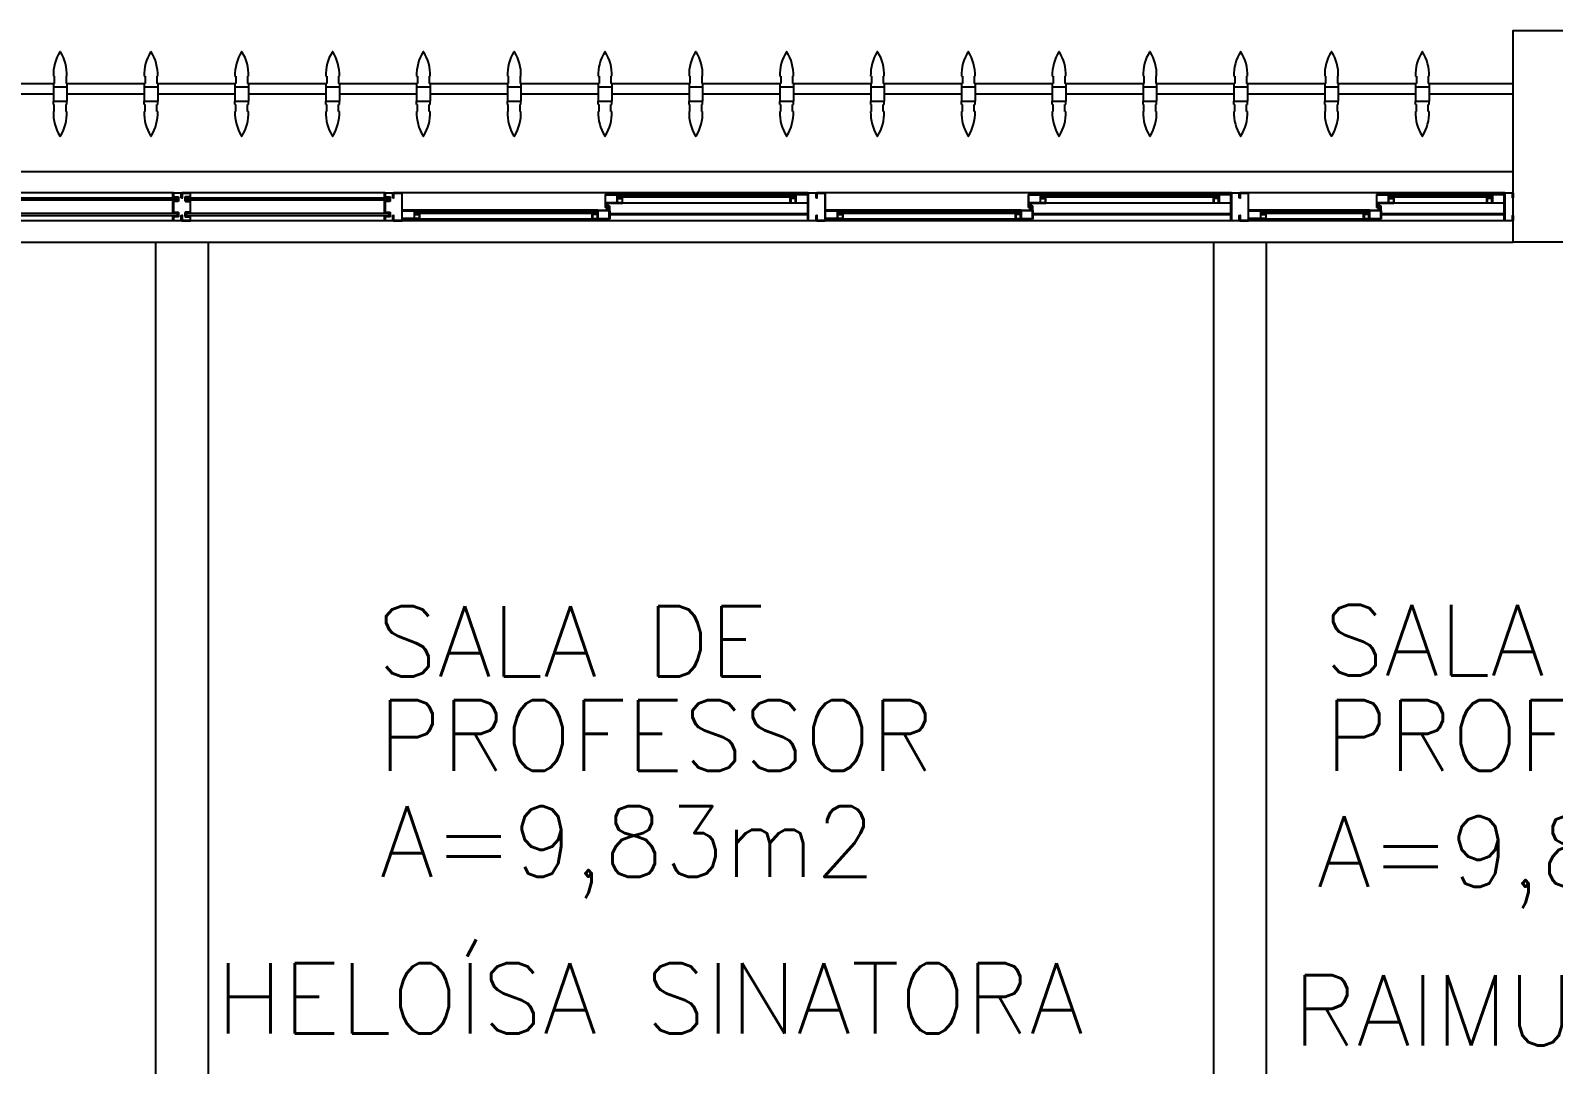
# Model space of a CAD drawing. Header units: millimetres. Extents: x 2128 to 2646, y 1972 to 2207.
# Drawn here: x 2397.607 to 2401.926, y 2023.033 to 2025.965 of the extents above; entities that cross this region are included whole.
import ezdxf

# ---------------------------------------------------------------- set-up
doc = ezdxf.new("R2010")
doc.units = ezdxf.units.MM
for name, color, linetype in [('AR-ALV', 2, 'Continuous'), ('AR-ESQ', 1, 'Continuous'), ('AR-ESTC', 3, 'Continuous'), ('AR-PEITORIL', 1, 'Continuous'), ('BR-PAINEL', 1, 'Continuous'), ('BR-SUPORTE', 1, 'Continuous'), ('DT-ESQ-BAGUETE-C', 1, 'Continuous'), ('DT-ESQ-BAGUETE-V', 1, 'Continuous'), ('DT-ESQ-CHAPA DOBRADA-V', 1, 'Continuous'), ('DT-ESQ-MARCO-V', 1, 'Continuous'), ('DT-ESQ-PERFIL CADEIRA-C', 2, 'Continuous'), ('DT-ESQ-PERFIL CADEIRA-V', 2, 'Continuous'), ('DT-ESQ-PERFIL U SIMPLES-C', 2, 'Continuous'), ('DT-ESQ-PERFIL U-C', 2, 'Continuous'), ('DT-ESQ-PERFIL U-V', 1, 'Continuous'), ('DT-ESQ-VIDRO-C', 2, 'Continuous'), ('DT-ESQ-VIDRO-V', 71, 'Continuous'), ('DT-TXTMOD', 1, 'Continuous'), ('TEXTO', 2, 'Continuous'), ('Área', 2, 'Continuous')]:
    doc.layers.add(name, color=color, linetype=linetype)
doc.styles.add('S10', font='simplex.shx', dxfattribs={"height": 0.1})
doc.styles.add('UNB-100', font='simplex.shx', dxfattribs={"height": 0.2})

# ---------------------------------------------------------------- blocks, each defined once
blk = doc.blocks.new('EF35-P')
at = {"layer": 'DT-ESQ-BAGUETE-C', "ltscale": 0.1}
for points in [[(0.4225, -0.08), (0.409, -0.08), (0.409, -0.0785), (0.422, -0.0785, 0.414214), (0.4225, -0.078), (0.4225, -0.067, 0.414214), (0.422, -0.0665), (0.409, -0.0665), (0.409, -0.065), (0.4225, -0.065, -0.414214), (0.424, -0.0665), (0.424, -0.0785, -0.414214)], [(0.7015, -0.08), (0.715, -0.08), (0.715, -0.0785), (0.702, -0.0785, -0.414214), (0.7015, -0.078), (0.7015, -0.067, -0.414214), (0.702, -0.0665), (0.715, -0.0665), (0.715, -0.065), (0.7015, -0.065, 0.414214), (0.7, -0.0665), (0.7, -0.0785, 0.414214)], [(1.41, -0.08), (1.3965, -0.08), (1.3965, -0.0785), (1.4095, -0.0785, 0.414214), (1.41, -0.078), (1.41, -0.067, 0.414214), (1.4095, -0.0665), (1.3965, -0.0665), (1.3965, -0.065), (1.41, -0.065, -0.414214), (1.4115, -0.0665), (1.4115, -0.0785, -0.414214)], [(1.9015, -0.08), (1.915, -0.08), (1.915, -0.0785), (1.902, -0.0785, -0.414214), (1.9015, -0.078), (1.9015, -0.067, -0.414214), (1.902, -0.0665), (1.915, -0.0665), (1.915, -0.065), (1.9015, -0.065, 0.414214), (1.9, -0.0665), (1.9, -0.0785, 0.414214)], [(2.61, -0.08), (2.5965, -0.08), (2.5965, -0.0785), (2.6095, -0.0785, 0.414214), (2.61, -0.078), (2.61, -0.067, 0.414214), (2.6095, -0.0665), (2.5965, -0.0665), (2.5965, -0.065), (2.61, -0.065, -0.414214), (2.6115, -0.0665), (2.6115, -0.0785, -0.414214)], [(3.1015, -0.08), (3.115, -0.08), (3.115, -0.0785), (3.102, -0.0785, -0.414214), (3.1015, -0.078), (3.1015, -0.067, -0.414214), (3.102, -0.0665), (3.115, -0.0665), (3.115, -0.065), (3.1015, -0.065, 0.414214), (3.1, -0.0665), (3.1, -0.0785, 0.414214)], [(0.0735, -0.125), (0.06, -0.125), (0.06, -0.1235), (0.073, -0.1235, 0.414214), (0.0735, -0.123), (0.0735, -0.112, 0.414214), (0.073, -0.1115), (0.06, -0.1115), (0.06, -0.11), (0.0735, -0.11, -0.414214), (0.075, -0.1115), (0.075, -0.1235, -0.414214)], [(0.339, -0.125), (0.3525, -0.125), (0.3525, -0.1235), (0.3395, -0.1235, -0.414214), (0.339, -0.123), (0.339, -0.112, -0.414214), (0.3395, -0.1115), (0.3525, -0.1115), (0.3525, -0.11), (0.339, -0.11, 0.414214), (0.3375, -0.1115), (0.3375, -0.1235, 0.414214)], [(0.8485, -0.125), (0.835, -0.125), (0.835, -0.1235), (0.848, -0.1235, 0.414214), (0.8485, -0.123), (0.8485, -0.112, 0.414214), (0.848, -0.1115), (0.835, -0.1115), (0.835, -0.11), (0.8485, -0.11, -0.414214), (0.85, -0.1115), (0.85, -0.1235, -0.414214)], [(1.3265, -0.125), (1.34, -0.125), (1.34, -0.1235), (1.327, -0.1235, -0.414214), (1.3265, -0.123), (1.3265, -0.112, -0.414214), (1.327, -0.1115), (1.34, -0.1115), (1.34, -0.11), (1.3265, -0.11, 0.414214), (1.325, -0.1115), (1.325, -0.1235, 0.414214)], [(2.0485, -0.125), (2.035, -0.125), (2.035, -0.1235), (2.048, -0.1235, 0.414214), (2.0485, -0.123), (2.0485, -0.112, 0.414214), (2.048, -0.1115), (2.035, -0.1115), (2.035, -0.11), (2.0485, -0.11, -0.414214), (2.05, -0.1115), (2.05, -0.1235, -0.414214)], [(2.5265, -0.125), (2.54, -0.125), (2.54, -0.1235), (2.527, -0.1235, -0.414214), (2.5265, -0.123), (2.5265, -0.112, -0.414214), (2.527, -0.1115), (2.54, -0.1115), (2.54, -0.11), (2.5265, -0.11, 0.414214), (2.525, -0.1115), (2.525, -0.1235, 0.414214)]]:
    blk.add_lwpolyline(points, format="xyb", close=True, dxfattribs=at)
at = {"layer": 'DT-ESQ-BAGUETE-V', "ltscale": 0.1}
for p, q in [((0.4225, -0.065), (0.7015, -0.065)), ((1.41, -0.065), (1.9015, -0.065)), ((2.61, -0.065), (3.1015, -0.065)), ((0.0735, -0.11), (0.339, -0.11)), ((0.8485, -0.11), (1.3265, -0.11)), ((2.0485, -0.11), (2.5265, -0.11))]:
    blk.add_line(p, q, dxfattribs=at)
at = {"layer": 'DT-ESQ-CHAPA DOBRADA-V', "ltscale": 0.1}
for p, q in [((0.025, -0.077), (0.374, -0.077)), ((0.025, -0.08), (0.374, -0.08)), ((0.8, -0.077), (1.3615, -0.077)), ((0.8, -0.08), (1.3615, -0.08)), ((2, -0.077), (2.5615, -0.077)), ((2, -0.08), (2.5615, -0.08))]:
    blk.add_line(p, q, dxfattribs=at)
at = {"layer": 'DT-ESQ-MARCO-V', "ltscale": 0.1}
for p, q in [((3.1985, -0.06), (3.7515, -0.06)), ((3.7985, -0.06), (4.3515, -0.06)), ((3.1985, -0.14), (3.7515, -0.14)), ((3.7985, -0.14), (4.3515, -0.14))]:
    blk.add_line(p, q, dxfattribs=at)
at = {"layer": 'DT-ESQ-PERFIL CADEIRA-C', "ltscale": 0.1}
for p, q in [((0.376, -0.0885), (0.4225, -0.0885)), ((0.75, -0.0885), (0.7015, -0.0885)), ((1.3635, -0.0885), (1.41, -0.0885)), ((1.95, -0.0885), (1.9015, -0.0885)), ((2.5635, -0.0885), (2.61, -0.0885)), ((3.15, -0.0885), (3.1015, -0.0885)), ((0.025, -0.1335), (0.0735, -0.1335)), ((0.3855, -0.1335), (0.339, -0.1335)), ((0.8, -0.1335), (0.8485, -0.1335)), ((1.373, -0.1335), (1.3265, -0.1335)), ((2, -0.1335), (2.0485, -0.1335)), ((2.573, -0.1335), (2.5265, -0.1335))]:
    blk.add_line(p, q, dxfattribs=at)
for points in [[(0.4225, -0.087, -1), (0.4225, -0.09), (0.376, -0.09, -0.414214), (0.374, -0.088), (0.374, -0.067, -0.414214), (0.376, -0.065), (0.4075, -0.065, -0.414214), (0.409, -0.0665), (0.409, -0.087)], [(0.409, -0.0885, -0.198913), (0.4079, -0.0881, -0.198913), (0.4075, -0.087), (0.4075, -0.067, 0.414214), (0.407, -0.0665), (0.376, -0.0665, 0.414214), (0.3755, -0.067), (0.3755, -0.088, 0.414214), (0.376, -0.0885)], [(0.7015, -0.09), (0.75, -0.09), (0.75, -0.0885), (0.715, -0.0885, 0.198912), (0.7161, -0.0881, 0.198913), (0.7165, -0.087), (0.7165, -0.067, -0.414214), (0.717, -0.0665), (0.75, -0.0665), (0.75, -0.065), (0.7165, -0.065, 0.414214), (0.715, -0.0665), (0.715, -0.0785), (0.715, -0.08), (0.715, -0.087), (0.7015, -0.087, 1)], [(1.41, -0.087, -1), (1.41, -0.09), (1.3635, -0.09, -0.414214), (1.3615, -0.088), (1.3615, -0.067, -0.414214), (1.3635, -0.065), (1.395, -0.065, -0.414214), (1.3965, -0.0665), (1.3965, -0.087)], [(1.3965, -0.0885, -0.198913), (1.3954, -0.0881, -0.198913), (1.395, -0.087), (1.395, -0.067, 0.414214), (1.3945, -0.0665), (1.3635, -0.0665, 0.414214), (1.363, -0.067), (1.363, -0.088, 0.414214), (1.3635, -0.0885)], [(1.9015, -0.09), (1.95, -0.09), (1.95, -0.0885), (1.915, -0.0885, 0.198912), (1.9161, -0.0881, 0.198913), (1.9165, -0.087), (1.9165, -0.067, -0.414214), (1.917, -0.0665), (1.95, -0.0665), (1.95, -0.065), (1.9165, -0.065, 0.414214), (1.915, -0.0665), (1.915, -0.0785), (1.915, -0.08), (1.915, -0.087), (1.9015, -0.087, 1)], [(2.61, -0.087, -1), (2.61, -0.09), (2.5635, -0.09, -0.414214), (2.5615, -0.088), (2.5615, -0.067, -0.414214), (2.5635, -0.065), (2.595, -0.065, -0.414214), (2.5965, -0.0665), (2.5965, -0.087)], [(2.5965, -0.0885, -0.198913), (2.5954, -0.0881, -0.198913), (2.595, -0.087), (2.595, -0.067, 0.414214), (2.5945, -0.0665), (2.5635, -0.0665, 0.414214), (2.563, -0.067), (2.563, -0.088, 0.414214), (2.5635, -0.0885)], [(3.1015, -0.09), (3.15, -0.09), (3.15, -0.0885), (3.115, -0.0885, 0.198912), (3.1161, -0.0881, 0.198913), (3.1165, -0.087), (3.1165, -0.067, -0.414214), (3.117, -0.0665), (3.15, -0.0665), (3.15, -0.065), (3.1165, -0.065, 0.414214), (3.115, -0.0665), (3.115, -0.0785), (3.115, -0.08), (3.115, -0.087), (3.1015, -0.087, 1)], [(0.0735, -0.135), (0.025, -0.135), (0.025, -0.1335), (0.06, -0.1335, -0.198912), (0.0589, -0.1331, -0.198913), (0.0585, -0.132), (0.0585, -0.112, 0.414214), (0.058, -0.1115), (0.025, -0.1115), (0.025, -0.11), (0.0585, -0.11, -0.414214), (0.06, -0.1115), (0.06, -0.1235), (0.06, -0.125), (0.06, -0.132), (0.0735, -0.132, -1)], [(0.339, -0.132, 1), (0.339, -0.135), (0.3855, -0.135, 0.414214), (0.3875, -0.133), (0.3875, -0.112, 0.414214), (0.3855, -0.11), (0.354, -0.11, 0.414214), (0.3525, -0.1115), (0.3525, -0.132)], [(0.3525, -0.1335, 0.198913), (0.3536, -0.1331, 0.198913), (0.354, -0.132), (0.354, -0.112, -0.414214), (0.3545, -0.1115), (0.3855, -0.1115, -0.414214), (0.386, -0.112), (0.386, -0.133, -0.414214), (0.3855, -0.1335)], [(0.8485, -0.135), (0.8, -0.135), (0.8, -0.1335), (0.835, -0.1335, -0.198912), (0.8339, -0.1331, -0.198913), (0.8335, -0.132), (0.8335, -0.112, 0.414214), (0.833, -0.1115), (0.8, -0.1115), (0.8, -0.11), (0.8335, -0.11, -0.414214), (0.835, -0.1115), (0.835, -0.1235), (0.835, -0.125), (0.835, -0.132), (0.8485, -0.132, -1)], [(1.3265, -0.132, 1), (1.3265, -0.135), (1.373, -0.135, 0.414214), (1.375, -0.133), (1.375, -0.112, 0.414214), (1.373, -0.11), (1.3415, -0.11, 0.414214), (1.34, -0.1115), (1.34, -0.132)], [(1.34, -0.1335, 0.198913), (1.3411, -0.1331, 0.198913), (1.3415, -0.132), (1.3415, -0.112, -0.414214), (1.342, -0.1115), (1.373, -0.1115, -0.414214), (1.3735, -0.112), (1.3735, -0.133, -0.414214), (1.373, -0.1335)], [(2.0485, -0.135), (2, -0.135), (2, -0.1335), (2.035, -0.1335, -0.198912), (2.0339, -0.1331, -0.198913), (2.0335, -0.132), (2.0335, -0.112, 0.414214), (2.033, -0.1115), (2, -0.1115), (2, -0.11), (2.0335, -0.11, -0.414214), (2.035, -0.1115), (2.035, -0.1235), (2.035, -0.125), (2.035, -0.132), (2.0485, -0.132, -1)], [(2.5265, -0.132, 1), (2.5265, -0.135), (2.573, -0.135, 0.414214), (2.575, -0.133), (2.575, -0.112, 0.414214), (2.573, -0.11), (2.5415, -0.11, 0.414214), (2.54, -0.1115), (2.54, -0.132)], [(2.54, -0.1335, 0.198913), (2.5411, -0.1331, 0.198913), (2.5415, -0.132), (2.5415, -0.112, -0.414214), (2.542, -0.1115), (2.573, -0.1115, -0.414214), (2.5735, -0.112), (2.5735, -0.133, -0.414214), (2.573, -0.1335)]]:
    blk.add_lwpolyline(points, format="xyb", close=True, dxfattribs=at)
at = {"layer": 'DT-ESQ-PERFIL CADEIRA-V', "ltscale": 0.1}
for p, q in [((0.4075, -0.09), (0.7015, -0.09)), ((1.395, -0.09), (1.9015, -0.09)), ((2.595, -0.09), (3.1015, -0.09)), ((0.0735, -0.135), (0.339, -0.135)), ((0.8485, -0.135), (1.3265, -0.135)), ((2.0485, -0.135), (2.5265, -0.135))]:
    blk.add_line(p, q, dxfattribs=at)
at = {"layer": 'DT-ESQ-PERFIL U SIMPLES-C', "ltscale": 0.1}
for points in [[(0.376, -0.102), (0.384, -0.102), (0.384, -0.1005), (0.376, -0.1005, -0.414214), (0.3755, -0.1), (0.3755, -0.092, -0.414214), (0.376, -0.0915), (0.384, -0.0915), (0.384, -0.09), (0.376, -0.09, 0.414214), (0.374, -0.092), (0.374, -0.1, 0.414214)], [(0.3855, -0.098), (0.3775, -0.098), (0.3775, -0.0995), (0.3855, -0.0995, -0.414214), (0.386, -0.1), (0.386, -0.108, -0.414214), (0.3855, -0.1085), (0.3775, -0.1085), (0.3775, -0.11), (0.3855, -0.11, 0.414214), (0.3875, -0.108), (0.3875, -0.1, 0.414214)], [(1.3635, -0.102), (1.3715, -0.102), (1.3715, -0.1005), (1.3635, -0.1005, -0.414214), (1.363, -0.1), (1.363, -0.092, -0.414214), (1.3635, -0.0915), (1.3715, -0.0915), (1.3715, -0.09), (1.3635, -0.09, 0.414214), (1.3615, -0.092), (1.3615, -0.1, 0.414214)], [(1.373, -0.098), (1.365, -0.098), (1.365, -0.0995), (1.373, -0.0995, -0.414214), (1.3735, -0.1), (1.3735, -0.108, -0.414214), (1.373, -0.1085), (1.365, -0.1085), (1.365, -0.11), (1.373, -0.11, 0.414214), (1.375, -0.108), (1.375, -0.1, 0.414214)], [(2.5635, -0.102), (2.5715, -0.102), (2.5715, -0.1005), (2.5635, -0.1005, -0.414214), (2.563, -0.1), (2.563, -0.092, -0.414214), (2.5635, -0.0915), (2.5715, -0.0915), (2.5715, -0.09), (2.5635, -0.09, 0.414214), (2.5615, -0.092), (2.5615, -0.1, 0.414214)], [(2.573, -0.098), (2.565, -0.098), (2.565, -0.0995), (2.573, -0.0995, -0.414214), (2.5735, -0.1), (2.5735, -0.108, -0.414214), (2.573, -0.1085), (2.565, -0.1085), (2.565, -0.11), (2.573, -0.11, 0.414214), (2.575, -0.108), (2.575, -0.1, 0.414214)]]:
    blk.add_lwpolyline(points, format="xyb", close=True, dxfattribs=at)
at = {"layer": 'DT-ESQ-PERFIL U-C', "ltscale": 0.1}
for points in [[(0, -0.0615, -0.414214), (0.0015, -0.06), (0.0235, -0.06, -0.414214), (0.025, -0.0615), (0.025, -0.1385, -0.414214), (0.0235, -0.14), (0.0015, -0.14, -0.414214), (0, -0.1385), (0, -0.125), (0.0015, -0.125), (0.0015, -0.138, 0.414214), (0.002, -0.1385), (0.023, -0.1385, 0.414214), (0.0235, -0.138), (0.0235, -0.062, 0.414214), (0.023, -0.0615), (0.002, -0.0615, 0.414214), (0.0015, -0.062), (0.0015, -0.075), (0, -0.075)], [(0.775, -0.0615, 0.414214), (0.7735, -0.06), (0.7515, -0.06, 0.414214), (0.75, -0.0615), (0.75, -0.1385, 0.414214), (0.7515, -0.14), (0.7735, -0.14, 0.414214), (0.775, -0.1385), (0.775, -0.125), (0.7735, -0.125), (0.7735, -0.138, -0.414214), (0.773, -0.1385), (0.752, -0.1385, -0.414214), (0.7515, -0.138), (0.7515, -0.062, -0.414214), (0.752, -0.0615), (0.773, -0.0615, -0.414214), (0.7735, -0.062), (0.7735, -0.075), (0.775, -0.075)], [(0.775, -0.0615, -0.414214), (0.7765, -0.06), (0.7985, -0.06, -0.414214), (0.8, -0.0615), (0.8, -0.1385, -0.414214), (0.7985, -0.14), (0.7765, -0.14, -0.414214), (0.775, -0.1385), (0.775, -0.125), (0.7765, -0.125), (0.7765, -0.138, 0.414214), (0.777, -0.1385), (0.798, -0.1385, 0.414214), (0.7985, -0.138), (0.7985, -0.062, 0.414214), (0.798, -0.0615), (0.777, -0.0615, 0.414214), (0.7765, -0.062), (0.7765, -0.075), (0.775, -0.075)], [(1.975, -0.0615, 0.414214), (1.9735, -0.06), (1.9515, -0.06, 0.414214), (1.95, -0.0615), (1.95, -0.1385, 0.414214), (1.9515, -0.14), (1.9735, -0.14, 0.414214), (1.975, -0.1385), (1.975, -0.125), (1.9735, -0.125), (1.9735, -0.138, -0.414214), (1.973, -0.1385), (1.952, -0.1385, -0.414214), (1.9515, -0.138), (1.9515, -0.062, -0.414214), (1.952, -0.0615), (1.973, -0.0615, -0.414214), (1.9735, -0.062), (1.9735, -0.075), (1.975, -0.075)], [(1.975, -0.0615, -0.414214), (1.9765, -0.06), (1.9985, -0.06, -0.414214), (2, -0.0615), (2, -0.1385, -0.414214), (1.9985, -0.14), (1.9765, -0.14, -0.414214), (1.975, -0.1385), (1.975, -0.125), (1.9765, -0.125), (1.9765, -0.138, 0.414214), (1.977, -0.1385), (1.998, -0.1385, 0.414214), (1.9985, -0.138), (1.9985, -0.062, 0.414214), (1.998, -0.0615), (1.977, -0.0615, 0.414214), (1.9765, -0.062), (1.9765, -0.075), (1.975, -0.075)], [(3.175, -0.0615, 0.414214), (3.1735, -0.06), (3.1515, -0.06, 0.414214), (3.15, -0.0615), (3.15, -0.1385, 0.414214), (3.1515, -0.14), (3.1735, -0.14, 0.414214), (3.175, -0.1385), (3.175, -0.125), (3.1735, -0.125), (3.1735, -0.138, -0.414214), (3.173, -0.1385), (3.152, -0.1385, -0.414214), (3.1515, -0.138), (3.1515, -0.062, -0.414214), (3.152, -0.0615), (3.173, -0.0615, -0.414214), (3.1735, -0.062), (3.1735, -0.075), (3.175, -0.075)], [(3.2, -0.1285), (3.2, -0.1385, -0.414214), (3.1985, -0.14), (3.1765, -0.14, -0.414214), (3.175, -0.1385), (3.175, -0.125), (3.1765, -0.125), (3.1765, -0.138, 0.414214), (3.177, -0.1385), (3.198, -0.1385, 0.414214), (3.1985, -0.138), (3.1985, -0.1285), (3.1855, -0.1285, -0.414214), (3.184, -0.127), (3.184, -0.117, -0.414214), (3.1855, -0.1155), (3.1985, -0.1155), (3.1985, -0.0845), (3.1855, -0.0845, -0.414214), (3.184, -0.083), (3.184, -0.073, -0.414214), (3.1855, -0.0715), (3.1985, -0.0715), (3.1985, -0.062, 0.414214), (3.198, -0.0615), (3.177, -0.0615, 0.414214), (3.1765, -0.062), (3.1765, -0.075), (3.175, -0.075), (3.175, -0.0615, -0.414214), (3.1765, -0.06), (3.1985, -0.06, -0.414214), (3.2, -0.0615), (3.2, -0.0715, -0.414214), (3.1985, -0.073), (3.1855, -0.073), (3.1855, -0.083), (3.1985, -0.083), (3.1985, -0.083, -0.414214), (3.2, -0.0845), (3.2, -0.1155, -0.414214), (3.1985, -0.117), (3.1985, -0.117), (3.1855, -0.117), (3.1855, -0.127), (3.1985, -0.127, -0.414214)], [(3.75, -0.1285), (3.75, -0.1385, 0.414214), (3.7515, -0.14), (3.7735, -0.14, 0.414214), (3.775, -0.1385), (3.775, -0.125), (3.7735, -0.125), (3.7735, -0.138, -0.414214), (3.773, -0.1385), (3.752, -0.1385, -0.414214), (3.7515, -0.138), (3.7515, -0.1285), (3.7645, -0.1285, 0.414214), (3.766, -0.127), (3.766, -0.117, 0.414214), (3.7645, -0.1155), (3.7515, -0.1155), (3.7515, -0.0845), (3.7645, -0.0845, 0.414214), (3.766, -0.083), (3.766, -0.073, 0.414214), (3.7645, -0.0715), (3.7515, -0.0715), (3.7515, -0.062, -0.414214), (3.752, -0.0615), (3.773, -0.0615, -0.414214), (3.7735, -0.062), (3.7735, -0.075), (3.775, -0.075), (3.775, -0.0615, 0.414214), (3.7735, -0.06), (3.7515, -0.06, 0.414214), (3.75, -0.0615), (3.75, -0.0715, 0.414214), (3.7515, -0.073), (3.7645, -0.073), (3.7645, -0.083), (3.7515, -0.083), (3.7515, -0.083, 0.414214), (3.75, -0.0845), (3.75, -0.1155, 0.414214), (3.7515, -0.117), (3.7515, -0.117), (3.7645, -0.117), (3.7645, -0.127), (3.7515, -0.127, 0.414214)], [(3.8, -0.1285), (3.8, -0.1385, -0.414214), (3.7985, -0.14), (3.7765, -0.14, -0.414214), (3.775, -0.1385), (3.775, -0.125), (3.7765, -0.125), (3.7765, -0.138, 0.414214), (3.777, -0.1385), (3.798, -0.1385, 0.414214), (3.7985, -0.138), (3.7985, -0.1285), (3.7855, -0.1285, -0.414214), (3.784, -0.127), (3.784, -0.117, -0.414214), (3.7855, -0.1155), (3.7985, -0.1155), (3.7985, -0.0845), (3.7855, -0.0845, -0.414214), (3.784, -0.083), (3.784, -0.073, -0.414214), (3.7855, -0.0715), (3.7985, -0.0715), (3.7985, -0.062, 0.414214), (3.798, -0.0615), (3.777, -0.0615, 0.414214), (3.7765, -0.062), (3.7765, -0.075), (3.775, -0.075), (3.775, -0.0615, -0.414214), (3.7765, -0.06), (3.7985, -0.06, -0.414214), (3.8, -0.0615), (3.8, -0.0715, -0.414214), (3.7985, -0.073), (3.7855, -0.073), (3.7855, -0.083), (3.7985, -0.083), (3.7985, -0.083, -0.414214), (3.8, -0.0845), (3.8, -0.1155, -0.414214), (3.7985, -0.117), (3.7985, -0.117), (3.7855, -0.117), (3.7855, -0.127), (3.7985, -0.127, -0.414214)]]:
    blk.add_lwpolyline(points, format="xyb", close=True, dxfattribs=at)
at = {"layer": 'DT-ESQ-PERFIL U-V', "ltscale": 0.1}
for p, q in [((0.0235, -0.06), (0.7515, -0.06)), ((0.7985, -0.06), (1.9515, -0.06)), ((1.9985, -0.06), (3.1515, -0.06)), ((0.0235, -0.14), (0.7515, -0.14)), ((0.7985, -0.14), (1.9515, -0.14)), ((1.9985, -0.14), (3.1515, -0.14))]:
    blk.add_line(p, q, dxfattribs=at)
at = {"layer": 'DT-ESQ-VIDRO-C', "ltscale": 0.1}
for points in [[(0.7125, -0.085), (0.7125, -0.082), (0.4115, -0.082), (0.4115, -0.085)], [(1.9125, -0.085), (1.9125, -0.082), (1.399, -0.082), (1.399, -0.085)], [(3.1125, -0.085), (3.1125, -0.082), (2.599, -0.082), (2.599, -0.085)], [(3.7625, -0.081), (3.7625, -0.075), (3.1875, -0.075), (3.1875, -0.081)], [(4.3625, -0.081), (4.3625, -0.075), (3.7875, -0.075), (3.7875, -0.081)], [(0.063, -0.13), (0.063, -0.127), (0.3495, -0.127), (0.3495, -0.13)], [(0.838, -0.13), (0.838, -0.127), (1.337, -0.127), (1.337, -0.13)], [(2.038, -0.13), (2.038, -0.127), (2.537, -0.127), (2.537, -0.13)]]:
    blk.add_lwpolyline(points, close=True, dxfattribs=at)
at = {"layer": 'DT-ESQ-VIDRO-V', "ltscale": 0.1}
for points in [[(3.7625, -0.119), (3.7625, -0.125), (3.1875, -0.125), (3.1875, -0.119)], [(4.3625, -0.119), (4.3625, -0.125), (3.7875, -0.125), (3.7875, -0.119)]]:
    blk.add_lwpolyline(points, close=True, dxfattribs=at)
at = {"layer": 'DT-TXTMOD', "ltscale": 0.1, "style": 'S10', "flags": 3}
for tag, p in [('M01', (0.025, -0.28)), ('M02', (0.3253, -0.28)), ('M03', (0.627, -0.28)), ('M04', (0.9288, -0.28)), ('M05', (1.2306, -0.28)), ('M06', (1.5323, -0.28)), ('M07', (1.8341, -0.28)), ('M08', (2.1359, -0.28)), ('M09', (2.4376, -0.28)), ('M10', (2.7394, -0.28)), ('M11', (3.0412, -0.28)), ('M12', (3.3429, -0.28)), ('M13', (3.6447, -0.28)), ('M14', (3.9464, -0.28)), ('M15', (4.2482, -0.28)), ('M16', (4.55, -0.28)), ('M17', (4.8517, -0.28))]:
    blk.add_attdef(tag, p, '', height=0.1, dxfattribs=at)

msp = doc.modelspace()

# ---------------------------------------------------------------- linework, layer by layer
at = {"layer": 'AR-ALV'}
for p, q in [((2397.9615, 2025.3651), (2397.9615, 2021.9151)), ((2397.9615, 2025.3651), (2398.1115, 2025.3651)), ((2398.1115, 2025.3651), (2398.1115, 2021.9151)), ((2400.9615, 2025.3651), (2400.9615, 2021.9151)), ((2400.9615, 2025.3651), (2401.1115, 2025.3651)), ((2401.1115, 2025.3651), (2401.1115, 2021.9151))]:
    msp.add_line(p, q, dxfattribs=at)
at = {"layer": 'AR-ESTC'}
msp.add_lwpolyline([(2402.0115, 2025.3651), (2401.8115, 2025.3651), (2401.8115, 2025.9651), (2402.0115, 2025.9651)], close=True, dxfattribs=at)
at = {"layer": 'AR-PEITORIL'}
for p, q in [((2396.6615, 2025.5651), (2401.8115, 2025.5651)), ((2396.6615, 2025.3651), (2401.8115, 2025.3651))]:
    msp.add_line(p, q, dxfattribs=at)
at = {"layer": 'BR-PAINEL'}
for p, q in [((2397.6723, 2025.8351), (2397.6748, 2025.8351)), ((2397.6723, 2025.8151), (2397.6723, 2025.8051)), ((2397.6723, 2025.8151), (2397.6748, 2025.8151)), ((2397.6723, 2025.8051), (2397.7107, 2025.8051)), ((2397.6723, 2025.8051), (2397.6723, 2025.7651)), ((2397.6748, 2025.8351), (2397.6748, 2025.8151)), ((2397.7082, 2025.8351), (2397.7082, 2025.8151)), ((2397.7107, 2025.8351), (2397.7082, 2025.8351)), ((2397.7107, 2025.8151), (2397.7082, 2025.8151)), ((2397.7107, 2025.8151), (2397.7107, 2025.8051)), ((2397.7107, 2025.8051), (2397.7107, 2025.7651)), ((2397.9298, 2025.8351), (2397.9323, 2025.8351)), ((2397.9298, 2025.8151), (2397.9298, 2025.8051)), ((2397.9298, 2025.8151), (2397.9323, 2025.8151)), ((2397.9298, 2025.8051), (2397.9682, 2025.8051)), ((2397.9298, 2025.8051), (2397.9298, 2025.7651)), ((2397.9323, 2025.8351), (2397.9323, 2025.8151)), ((2397.9657, 2025.8351), (2397.9657, 2025.8151)), ((2397.9682, 2025.8351), (2397.9657, 2025.8351)), ((2397.9682, 2025.8151), (2397.9657, 2025.8151)), ((2397.9682, 2025.8151), (2397.9682, 2025.8051)), ((2397.9682, 2025.8051), (2397.9682, 2025.7651)), ((2398.1873, 2025.8351), (2398.1898, 2025.8351)), ((2398.1873, 2025.8151), (2398.1873, 2025.8051)), ((2398.1873, 2025.8151), (2398.1898, 2025.8151)), ((2398.1873, 2025.8051), (2398.2257, 2025.8051)), ((2398.1873, 2025.8051), (2398.1873, 2025.7651)), ((2398.1898, 2025.8351), (2398.1898, 2025.8151)), ((2398.2232, 2025.8351), (2398.2232, 2025.8151)), ((2398.2257, 2025.8351), (2398.2232, 2025.8351)), ((2398.2257, 2025.8151), (2398.2232, 2025.8151)), ((2398.2257, 2025.8151), (2398.2257, 2025.8051)), ((2398.2257, 2025.8051), (2398.2257, 2025.7651)), ((2398.4448, 2025.8351), (2398.4473, 2025.8351)), ((2398.4448, 2025.8151), (2398.4448, 2025.8051)), ((2398.4448, 2025.8151), (2398.4473, 2025.8151)), ((2398.4448, 2025.8051), (2398.4832, 2025.8051)), ((2398.4448, 2025.8051), (2398.4448, 2025.7651)), ((2398.4473, 2025.8351), (2398.4473, 2025.8151)), ((2398.4807, 2025.8351), (2398.4807, 2025.8151)), ((2398.4832, 2025.8351), (2398.4807, 2025.8351)), ((2398.4832, 2025.8151), (2398.4807, 2025.8151)), ((2398.4832, 2025.8151), (2398.4832, 2025.8051)), ((2398.4832, 2025.8051), (2398.4832, 2025.7651)), ((2398.7023, 2025.8351), (2398.7048, 2025.8351)), ((2398.7023, 2025.8151), (2398.7023, 2025.8051)), ((2398.7023, 2025.8151), (2398.7048, 2025.8151)), ((2398.7023, 2025.8051), (2398.7407, 2025.8051)), ((2398.7023, 2025.8051), (2398.7023, 2025.7651)), ((2398.7048, 2025.8351), (2398.7048, 2025.8151)), ((2398.7382, 2025.8351), (2398.7382, 2025.8151)), ((2398.7407, 2025.8351), (2398.7382, 2025.8351)), ((2398.7407, 2025.8151), (2398.7382, 2025.8151)), ((2398.7407, 2025.8151), (2398.7407, 2025.8051)), ((2398.7407, 2025.8051), (2398.7407, 2025.7651)), ((2398.9598, 2025.8351), (2398.9623, 2025.8351)), ((2398.9598, 2025.8151), (2398.9598, 2025.8051)), ((2398.9598, 2025.8151), (2398.9623, 2025.8151)), ((2398.9598, 2025.8051), (2398.9982, 2025.8051)), ((2398.9598, 2025.8051), (2398.9598, 2025.7651)), ((2398.9623, 2025.8351), (2398.9623, 2025.8151)), ((2398.9957, 2025.8351), (2398.9957, 2025.8151)), ((2398.9982, 2025.8351), (2398.9957, 2025.8351)), ((2398.9982, 2025.8151), (2398.9957, 2025.8151)), ((2398.9982, 2025.8151), (2398.9982, 2025.8051)), ((2398.9982, 2025.8051), (2398.9982, 2025.7651)), ((2399.2173, 2025.8351), (2399.2198, 2025.8351)), ((2399.2173, 2025.8151), (2399.2173, 2025.8051)), ((2399.2173, 2025.8151), (2399.2198, 2025.8151)), ((2399.2173, 2025.8051), (2399.2557, 2025.8051)), ((2399.2173, 2025.8051), (2399.2173, 2025.7651)), ((2399.2198, 2025.8351), (2399.2198, 2025.8151)), ((2399.2532, 2025.8351), (2399.2532, 2025.8151)), ((2399.2557, 2025.8351), (2399.2532, 2025.8351)), ((2399.2557, 2025.8151), (2399.2532, 2025.8151)), ((2399.2557, 2025.8151), (2399.2557, 2025.8051)), ((2399.2557, 2025.8051), (2399.2557, 2025.7651)), ((2399.4748, 2025.8351), (2399.4773, 2025.8351)), ((2399.4748, 2025.8151), (2399.4748, 2025.8051)), ((2399.4748, 2025.8151), (2399.4773, 2025.8151)), ((2399.4748, 2025.8051), (2399.5132, 2025.8051)), ((2399.4748, 2025.8051), (2399.4748, 2025.7651)), ((2399.4773, 2025.8351), (2399.4773, 2025.8151)), ((2399.5107, 2025.8351), (2399.5107, 2025.8151)), ((2399.5132, 2025.8351), (2399.5107, 2025.8351)), ((2399.5132, 2025.8151), (2399.5107, 2025.8151)), ((2399.5132, 2025.8151), (2399.5132, 2025.8051)), ((2399.5132, 2025.8051), (2399.5132, 2025.7651)), ((2399.7323, 2025.8351), (2399.7348, 2025.8351)), ((2399.7323, 2025.8151), (2399.7323, 2025.8051)), ((2399.7323, 2025.8151), (2399.7348, 2025.8151)), ((2399.7323, 2025.8051), (2399.7707, 2025.8051)), ((2399.7323, 2025.8051), (2399.7323, 2025.7651)), ((2399.7348, 2025.8351), (2399.7348, 2025.8151)), ((2399.7682, 2025.8351), (2399.7682, 2025.8151)), ((2399.7707, 2025.8351), (2399.7682, 2025.8351)), ((2399.7707, 2025.8151), (2399.7682, 2025.8151)), ((2399.7707, 2025.8151), (2399.7707, 2025.8051)), ((2399.7707, 2025.8051), (2399.7707, 2025.7651)), ((2399.9898, 2025.8351), (2399.9923, 2025.8351)), ((2399.9898, 2025.8151), (2399.9898, 2025.8051)), ((2399.9898, 2025.8151), (2399.9923, 2025.8151)), ((2399.9898, 2025.8051), (2400.0282, 2025.8051)), ((2399.9898, 2025.8051), (2399.9898, 2025.7651)), ((2399.9923, 2025.8351), (2399.9923, 2025.8151)), ((2400.0257, 2025.8351), (2400.0257, 2025.8151)), ((2400.0282, 2025.8351), (2400.0257, 2025.8351)), ((2400.0282, 2025.8151), (2400.0257, 2025.8151)), ((2400.0282, 2025.8151), (2400.0282, 2025.8051)), ((2400.0282, 2025.8051), (2400.0282, 2025.7651)), ((2400.2473, 2025.8351), (2400.2498, 2025.8351)), ((2400.2473, 2025.8151), (2400.2473, 2025.8051)), ((2400.2473, 2025.8151), (2400.2498, 2025.8151)), ((2400.2473, 2025.8051), (2400.2857, 2025.8051)), ((2400.2473, 2025.8051), (2400.2473, 2025.7651)), ((2400.2498, 2025.8351), (2400.2498, 2025.8151)), ((2400.2832, 2025.8351), (2400.2832, 2025.8151)), ((2400.2857, 2025.8351), (2400.2832, 2025.8351)), ((2400.2857, 2025.8151), (2400.2832, 2025.8151)), ((2400.2857, 2025.8151), (2400.2857, 2025.8051)), ((2400.2857, 2025.8051), (2400.2857, 2025.7651)), ((2400.5048, 2025.8351), (2400.5073, 2025.8351)), ((2400.5048, 2025.8151), (2400.5048, 2025.8051)), ((2400.5048, 2025.8151), (2400.5073, 2025.8151)), ((2400.5048, 2025.8051), (2400.5432, 2025.8051)), ((2400.5048, 2025.8051), (2400.5048, 2025.7651)), ((2400.5073, 2025.8351), (2400.5073, 2025.8151)), ((2400.5407, 2025.8351), (2400.5407, 2025.8151)), ((2400.5432, 2025.8351), (2400.5407, 2025.8351)), ((2400.5432, 2025.8151), (2400.5407, 2025.8151)), ((2400.5432, 2025.8151), (2400.5432, 2025.8051)), ((2400.5432, 2025.8051), (2400.5432, 2025.7651)), ((2400.7623, 2025.8351), (2400.7648, 2025.8351)), ((2400.7623, 2025.8151), (2400.7623, 2025.8051)), ((2400.7623, 2025.8151), (2400.7648, 2025.8151)), ((2400.7623, 2025.8051), (2400.8007, 2025.8051)), ((2400.7623, 2025.8051), (2400.7623, 2025.7651)), ((2400.7648, 2025.8351), (2400.7648, 2025.8151)), ((2400.7982, 2025.8351), (2400.7982, 2025.8151)), ((2400.8007, 2025.8351), (2400.7982, 2025.8351)), ((2400.8007, 2025.8151), (2400.7982, 2025.8151)), ((2400.8007, 2025.8151), (2400.8007, 2025.8051)), ((2400.8007, 2025.8051), (2400.8007, 2025.7651)), ((2401.0198, 2025.8351), (2401.0223, 2025.8351)), ((2401.0198, 2025.8151), (2401.0198, 2025.8051)), ((2401.0198, 2025.8151), (2401.0223, 2025.8151)), ((2401.0198, 2025.8051), (2401.0582, 2025.8051)), ((2401.0198, 2025.8051), (2401.0198, 2025.7651)), ((2401.0223, 2025.8351), (2401.0223, 2025.8151)), ((2401.0557, 2025.8351), (2401.0557, 2025.8151)), ((2401.0582, 2025.8351), (2401.0557, 2025.8351)), ((2401.0582, 2025.8151), (2401.0557, 2025.8151)), ((2401.0582, 2025.8151), (2401.0582, 2025.8051)), ((2401.0582, 2025.8051), (2401.0582, 2025.7651)), ((2401.2773, 2025.8351), (2401.2798, 2025.8351)), ((2401.2773, 2025.8151), (2401.2798, 2025.8151)), ((2401.2773, 2025.8151), (2401.2773, 2025.8051)), ((2401.2773, 2025.8051), (2401.2773, 2025.7651)), ((2401.2773, 2025.8051), (2401.3157, 2025.8051)), ((2401.2798, 2025.8351), (2401.2798, 2025.8151)), ((2401.3157, 2025.8351), (2401.3132, 2025.8351)), ((2401.3132, 2025.8351), (2401.3132, 2025.8151)), ((2401.3157, 2025.8151), (2401.3132, 2025.8151)), ((2401.3157, 2025.8151), (2401.3157, 2025.8051)), ((2401.3157, 2025.8051), (2401.3157, 2025.7651)), ((2401.5348, 2025.8351), (2401.5373, 2025.8351)), ((2401.5348, 2025.8151), (2401.5348, 2025.8051)), ((2401.5348, 2025.8151), (2401.5373, 2025.8151)), ((2401.5348, 2025.8051), (2401.5732, 2025.8051)), ((2401.5348, 2025.8051), (2401.5348, 2025.7651)), ((2401.5373, 2025.8351), (2401.5373, 2025.8151)), ((2401.5707, 2025.8351), (2401.5707, 2025.8151)), ((2401.5732, 2025.8351), (2401.5707, 2025.8351)), ((2401.5732, 2025.8151), (2401.5707, 2025.8151)), ((2401.5732, 2025.8151), (2401.5732, 2025.8051)), ((2401.5732, 2025.8051), (2401.5732, 2025.7651)), ((2397.6723, 2025.7651), (2397.7107, 2025.7651)), ((2397.6723, 2025.7551), (2397.6723, 2025.7651)), ((2397.7107, 2025.7551), (2397.7107, 2025.7651)), ((2397.9298, 2025.7651), (2397.9682, 2025.7651)), ((2397.9298, 2025.7551), (2397.9298, 2025.7651)), ((2397.9682, 2025.7551), (2397.9682, 2025.7651)), ((2398.1873, 2025.7651), (2398.2257, 2025.7651)), ((2398.1873, 2025.7551), (2398.1873, 2025.7651)), ((2398.2257, 2025.7551), (2398.2257, 2025.7651)), ((2398.4448, 2025.7651), (2398.4832, 2025.7651)), ((2398.4448, 2025.7551), (2398.4448, 2025.7651)), ((2398.4832, 2025.7551), (2398.4832, 2025.7651)), ((2398.7023, 2025.7651), (2398.7407, 2025.7651)), ((2398.7023, 2025.7551), (2398.7023, 2025.7651)), ((2398.7407, 2025.7551), (2398.7407, 2025.7651)), ((2398.9598, 2025.7651), (2398.9982, 2025.7651)), ((2398.9598, 2025.7551), (2398.9598, 2025.7651)), ((2398.9982, 2025.7551), (2398.9982, 2025.7651)), ((2399.2173, 2025.7651), (2399.2557, 2025.7651)), ((2399.2173, 2025.7551), (2399.2173, 2025.7651)), ((2399.2557, 2025.7551), (2399.2557, 2025.7651)), ((2399.4748, 2025.7651), (2399.5132, 2025.7651)), ((2399.4748, 2025.7551), (2399.4748, 2025.7651)), ((2399.5132, 2025.7551), (2399.5132, 2025.7651)), ((2399.7323, 2025.7651), (2399.7707, 2025.7651)), ((2399.7323, 2025.7551), (2399.7323, 2025.7651)), ((2399.7707, 2025.7551), (2399.7707, 2025.7651)), ((2399.9898, 2025.7651), (2400.0282, 2025.7651)), ((2399.9898, 2025.7551), (2399.9898, 2025.7651)), ((2400.0282, 2025.7551), (2400.0282, 2025.7651)), ((2400.2473, 2025.7651), (2400.2857, 2025.7651)), ((2400.2473, 2025.7551), (2400.2473, 2025.7651)), ((2400.2857, 2025.7551), (2400.2857, 2025.7651)), ((2400.5048, 2025.7651), (2400.5432, 2025.7651)), ((2400.5048, 2025.7551), (2400.5048, 2025.7651)), ((2400.5432, 2025.7551), (2400.5432, 2025.7651)), ((2400.7623, 2025.7651), (2400.8007, 2025.7651)), ((2400.7623, 2025.7551), (2400.7623, 2025.7651)), ((2400.8007, 2025.7551), (2400.8007, 2025.7651)), ((2401.0198, 2025.7651), (2401.0582, 2025.7651)), ((2401.0198, 2025.7551), (2401.0198, 2025.7651)), ((2401.0582, 2025.7551), (2401.0582, 2025.7651)), ((2401.2773, 2025.7551), (2401.2773, 2025.7651)), ((2401.2773, 2025.7651), (2401.3157, 2025.7651)), ((2401.3157, 2025.7551), (2401.3157, 2025.7651)), ((2401.5348, 2025.7651), (2401.5732, 2025.7651)), ((2401.5348, 2025.7551), (2401.5348, 2025.7651)), ((2401.5732, 2025.7551), (2401.5732, 2025.7651)), ((2397.6723, 2025.7551), (2397.6748, 2025.7551)), ((2397.6723, 2025.7351), (2397.6748, 2025.7351)), ((2397.6748, 2025.7351), (2397.6748, 2025.7551)), ((2397.7107, 2025.7551), (2397.7082, 2025.7551)), ((2397.7082, 2025.7351), (2397.7082, 2025.7551)), ((2397.7107, 2025.7351), (2397.7082, 2025.7351)), ((2397.9298, 2025.7551), (2397.9323, 2025.7551)), ((2397.9298, 2025.7351), (2397.9323, 2025.7351)), ((2397.9323, 2025.7351), (2397.9323, 2025.7551)), ((2397.9682, 2025.7551), (2397.9657, 2025.7551)), ((2397.9657, 2025.7351), (2397.9657, 2025.7551)), ((2397.9682, 2025.7351), (2397.9657, 2025.7351)), ((2398.1873, 2025.7551), (2398.1898, 2025.7551)), ((2398.1873, 2025.7351), (2398.1898, 2025.7351)), ((2398.1898, 2025.7351), (2398.1898, 2025.7551)), ((2398.2257, 2025.7551), (2398.2232, 2025.7551)), ((2398.2232, 2025.7351), (2398.2232, 2025.7551)), ((2398.2257, 2025.7351), (2398.2232, 2025.7351)), ((2398.4448, 2025.7551), (2398.4473, 2025.7551)), ((2398.4448, 2025.7351), (2398.4473, 2025.7351)), ((2398.4473, 2025.7351), (2398.4473, 2025.7551)), ((2398.4832, 2025.7551), (2398.4807, 2025.7551)), ((2398.4807, 2025.7351), (2398.4807, 2025.7551)), ((2398.4832, 2025.7351), (2398.4807, 2025.7351)), ((2398.7023, 2025.7551), (2398.7048, 2025.7551)), ((2398.7023, 2025.7351), (2398.7048, 2025.7351)), ((2398.7048, 2025.7351), (2398.7048, 2025.7551)), ((2398.7407, 2025.7551), (2398.7382, 2025.7551)), ((2398.7382, 2025.7351), (2398.7382, 2025.7551)), ((2398.7407, 2025.7351), (2398.7382, 2025.7351)), ((2398.9598, 2025.7551), (2398.9623, 2025.7551)), ((2398.9598, 2025.7351), (2398.9623, 2025.7351)), ((2398.9623, 2025.7351), (2398.9623, 2025.7551)), ((2398.9982, 2025.7551), (2398.9957, 2025.7551)), ((2398.9957, 2025.7351), (2398.9957, 2025.7551)), ((2398.9982, 2025.7351), (2398.9957, 2025.7351)), ((2399.2173, 2025.7551), (2399.2198, 2025.7551)), ((2399.2173, 2025.7351), (2399.2198, 2025.7351)), ((2399.2198, 2025.7351), (2399.2198, 2025.7551)), ((2399.2557, 2025.7551), (2399.2532, 2025.7551)), ((2399.2532, 2025.7351), (2399.2532, 2025.7551)), ((2399.2557, 2025.7351), (2399.2532, 2025.7351)), ((2399.4748, 2025.7551), (2399.4773, 2025.7551)), ((2399.4748, 2025.7351), (2399.4773, 2025.7351)), ((2399.4773, 2025.7351), (2399.4773, 2025.7551)), ((2399.5132, 2025.7551), (2399.5107, 2025.7551)), ((2399.5107, 2025.7351), (2399.5107, 2025.7551)), ((2399.5132, 2025.7351), (2399.5107, 2025.7351)), ((2399.7323, 2025.7551), (2399.7348, 2025.7551)), ((2399.7323, 2025.7351), (2399.7348, 2025.7351)), ((2399.7348, 2025.7351), (2399.7348, 2025.7551)), ((2399.7707, 2025.7551), (2399.7682, 2025.7551)), ((2399.7682, 2025.7351), (2399.7682, 2025.7551)), ((2399.7707, 2025.7351), (2399.7682, 2025.7351)), ((2399.9898, 2025.7551), (2399.9923, 2025.7551)), ((2399.9898, 2025.7351), (2399.9923, 2025.7351)), ((2399.9923, 2025.7351), (2399.9923, 2025.7551)), ((2400.0282, 2025.7551), (2400.0257, 2025.7551)), ((2400.0257, 2025.7351), (2400.0257, 2025.7551)), ((2400.0282, 2025.7351), (2400.0257, 2025.7351)), ((2400.2473, 2025.7551), (2400.2498, 2025.7551)), ((2400.2473, 2025.7351), (2400.2498, 2025.7351)), ((2400.2498, 2025.7351), (2400.2498, 2025.7551)), ((2400.2857, 2025.7551), (2400.2832, 2025.7551)), ((2400.2832, 2025.7351), (2400.2832, 2025.7551)), ((2400.2857, 2025.7351), (2400.2832, 2025.7351)), ((2400.5048, 2025.7551), (2400.5073, 2025.7551)), ((2400.5048, 2025.7351), (2400.5073, 2025.7351)), ((2400.5073, 2025.7351), (2400.5073, 2025.7551)), ((2400.5432, 2025.7551), (2400.5407, 2025.7551)), ((2400.5407, 2025.7351), (2400.5407, 2025.7551)), ((2400.5432, 2025.7351), (2400.5407, 2025.7351)), ((2400.7623, 2025.7551), (2400.7648, 2025.7551)), ((2400.7623, 2025.7351), (2400.7648, 2025.7351)), ((2400.7648, 2025.7351), (2400.7648, 2025.7551)), ((2400.8007, 2025.7551), (2400.7982, 2025.7551)), ((2400.7982, 2025.7351), (2400.7982, 2025.7551)), ((2400.8007, 2025.7351), (2400.7982, 2025.7351)), ((2401.0198, 2025.7551), (2401.0223, 2025.7551)), ((2401.0198, 2025.7351), (2401.0223, 2025.7351)), ((2401.0223, 2025.7351), (2401.0223, 2025.7551)), ((2401.0582, 2025.7551), (2401.0557, 2025.7551)), ((2401.0557, 2025.7351), (2401.0557, 2025.7551)), ((2401.0582, 2025.7351), (2401.0557, 2025.7351)), ((2401.2773, 2025.7551), (2401.2798, 2025.7551)), ((2401.2773, 2025.7351), (2401.2798, 2025.7351)), ((2401.2798, 2025.7351), (2401.2798, 2025.7551)), ((2401.3132, 2025.7351), (2401.3132, 2025.7551)), ((2401.3157, 2025.7551), (2401.3132, 2025.7551)), ((2401.3157, 2025.7351), (2401.3132, 2025.7351)), ((2401.5348, 2025.7551), (2401.5373, 2025.7551)), ((2401.5348, 2025.7351), (2401.5373, 2025.7351)), ((2401.5373, 2025.7351), (2401.5373, 2025.7551)), ((2401.5732, 2025.7551), (2401.5707, 2025.7551)), ((2401.5707, 2025.7351), (2401.5707, 2025.7551)), ((2401.5732, 2025.7351), (2401.5707, 2025.7351))]:
    msp.add_line(p, q, dxfattribs=at)
for centre, radius, start, end in [((2397.7973, 2025.839), 0.1251, 148.4721, 181.772), ((2397.6915, 2025.9038), 0.001, 37.1012, 142.8988), ((2397.5857, 2025.839), 0.1251, 358.228, 31.5279), ((2398.0548, 2025.839), 0.1251, 148.4721, 181.772), ((2397.949, 2025.9038), 0.001, 37.1012, 142.8988), ((2397.8432, 2025.839), 0.1251, 358.228, 31.5279), ((2398.3123, 2025.839), 0.1251, 148.4721, 181.772), ((2398.2065, 2025.9038), 0.001, 37.1012, 142.8988), ((2398.1007, 2025.839), 0.1251, 358.228, 31.5279), ((2398.5698, 2025.839), 0.1251, 148.4721, 181.772), ((2398.464, 2025.9038), 0.001, 37.1012, 142.8988), ((2398.3582, 2025.839), 0.1251, 358.228, 31.5279), ((2398.8273, 2025.839), 0.1251, 148.4721, 181.772), ((2398.7215, 2025.9038), 0.001, 37.1012, 142.8988), ((2398.6157, 2025.839), 0.1251, 358.228, 31.5279), ((2399.0848, 2025.839), 0.1251, 148.4721, 181.772), ((2398.979, 2025.9038), 0.001, 37.1012, 142.8988), ((2398.8732, 2025.839), 0.1251, 358.228, 31.5279), ((2399.3423, 2025.839), 0.1251, 148.4721, 181.772), ((2399.2365, 2025.9038), 0.001, 37.1012, 142.8988), ((2399.1307, 2025.839), 0.1251, 358.228, 31.5279), ((2399.5998, 2025.839), 0.1251, 148.4721, 181.772), ((2399.494, 2025.9038), 0.001, 37.1012, 142.8988), ((2399.3882, 2025.839), 0.1251, 358.228, 31.5279), ((2399.8573, 2025.839), 0.1251, 148.4721, 181.772), ((2399.7515, 2025.9038), 0.001, 37.1012, 142.8988), ((2399.6457, 2025.839), 0.1251, 358.228, 31.5279), ((2400.1148, 2025.839), 0.1251, 148.4721, 181.772), ((2400.009, 2025.9038), 0.001, 37.1012, 142.8988), ((2399.9032, 2025.839), 0.1251, 358.228, 31.5279), ((2400.3723, 2025.839), 0.1251, 148.4721, 181.772), ((2400.2665, 2025.9038), 0.001, 37.1012, 142.8988), ((2400.1607, 2025.839), 0.1251, 358.228, 31.5279), ((2400.6298, 2025.839), 0.1251, 148.4721, 181.772), ((2400.524, 2025.9038), 0.001, 37.1012, 142.8988), ((2400.4182, 2025.839), 0.1251, 358.228, 31.5279), ((2400.8873, 2025.839), 0.1251, 148.4721, 181.772), ((2400.7815, 2025.9038), 0.001, 37.1012, 142.8988), ((2400.6757, 2025.839), 0.1251, 358.228, 31.5279), ((2401.1448, 2025.839), 0.1251, 148.4721, 181.772), ((2401.039, 2025.9038), 0.001, 37.1012, 142.8988), ((2400.9332, 2025.839), 0.1251, 358.228, 31.5279), ((2401.4023, 2025.839), 0.1251, 148.4721, 181.772), ((2401.2965, 2025.9038), 0.001, 37.1012, 142.8988), ((2401.1907, 2025.839), 0.1251, 358.228, 31.5279), ((2401.6598, 2025.839), 0.1251, 148.4721, 181.772), ((2401.554, 2025.9038), 0.001, 37.1012, 142.8988), ((2401.4482, 2025.839), 0.1251, 358.228, 31.5279), ((2397.7973, 2025.7313), 0.1251, 178.228, 211.5279), ((2397.5857, 2025.7313), 0.1251, 328.4721, 1.772), ((2398.0548, 2025.7313), 0.1251, 178.228, 211.5279), ((2397.8432, 2025.7313), 0.1251, 328.4721, 1.772), ((2398.3123, 2025.7313), 0.1251, 178.228, 211.5279), ((2398.1007, 2025.7313), 0.1251, 328.4721, 1.772), ((2398.5698, 2025.7313), 0.1251, 178.228, 211.5279), ((2398.3582, 2025.7313), 0.1251, 328.4721, 1.772), ((2398.8273, 2025.7313), 0.1251, 178.228, 211.5279), ((2398.6157, 2025.7313), 0.1251, 328.4721, 1.772), ((2399.0848, 2025.7313), 0.1251, 178.228, 211.5279), ((2398.8732, 2025.7313), 0.1251, 328.4721, 1.772), ((2399.3423, 2025.7313), 0.1251, 178.228, 211.5279), ((2399.1307, 2025.7313), 0.1251, 328.4721, 1.772), ((2399.5998, 2025.7313), 0.1251, 178.228, 211.5279), ((2399.3882, 2025.7313), 0.1251, 328.4721, 1.772), ((2399.8573, 2025.7313), 0.1251, 178.228, 211.5279), ((2399.6457, 2025.7313), 0.1251, 328.4721, 1.772), ((2400.1148, 2025.7313), 0.1251, 178.228, 211.5279), ((2399.9032, 2025.7313), 0.1251, 328.4721, 1.772), ((2400.3723, 2025.7313), 0.1251, 178.228, 211.5279), ((2400.1607, 2025.7313), 0.1251, 328.4721, 1.772), ((2400.6298, 2025.7313), 0.1251, 178.228, 211.5279), ((2400.4182, 2025.7313), 0.1251, 328.4721, 1.772), ((2400.8873, 2025.7313), 0.1251, 178.228, 211.5279), ((2400.6757, 2025.7313), 0.1251, 328.4721, 1.772), ((2401.1448, 2025.7313), 0.1251, 178.228, 211.5279), ((2400.9332, 2025.7313), 0.1251, 328.4721, 1.772), ((2401.4023, 2025.7313), 0.1251, 178.228, 211.5279), ((2401.1907, 2025.7313), 0.1251, 328.4721, 1.772), ((2401.6598, 2025.7313), 0.1251, 178.228, 211.5279), ((2401.4482, 2025.7313), 0.1251, 328.4721, 1.772), ((2397.6915, 2025.6665), 0.001, 217.1012, 322.8988), ((2397.949, 2025.6665), 0.001, 217.1012, 322.8988), ((2398.2065, 2025.6665), 0.001, 217.1012, 322.8988), ((2398.464, 2025.6665), 0.001, 217.1012, 322.8988), ((2398.7215, 2025.6665), 0.001, 217.1012, 322.8988), ((2398.979, 2025.6665), 0.001, 217.1012, 322.8988), ((2399.2365, 2025.6665), 0.001, 217.1012, 322.8988), ((2399.494, 2025.6665), 0.001, 217.1012, 322.8988), ((2399.7515, 2025.6665), 0.001, 217.1012, 322.8988), ((2400.009, 2025.6665), 0.001, 217.1012, 322.8988), ((2400.2665, 2025.6665), 0.001, 217.1012, 322.8988), ((2400.524, 2025.6665), 0.001, 217.1012, 322.8988), ((2400.7815, 2025.6665), 0.001, 217.1012, 322.8988), ((2401.039, 2025.6665), 0.001, 217.1012, 322.8988), ((2401.2965, 2025.6665), 0.001, 217.1012, 322.8988), ((2401.554, 2025.6665), 0.001, 217.1012, 322.8988)]:
    msp.add_arc(centre, radius, start, end, dxfattribs=at)
at = {"layer": 'BR-SUPORTE'}
for p, q in [((2397.4532, 2025.8151), (2397.6748, 2025.8151)), ((2397.7107, 2025.8151), (2397.9323, 2025.8151)), ((2397.9682, 2025.8151), (2398.1898, 2025.8151)), ((2398.2257, 2025.8151), (2398.4473, 2025.8151)), ((2398.4832, 2025.8151), (2398.7048, 2025.8151)), ((2398.7407, 2025.8151), (2398.9623, 2025.8151)), ((2398.9982, 2025.8151), (2399.2198, 2025.8151)), ((2399.2557, 2025.8151), (2399.4773, 2025.8151)), ((2399.5132, 2025.8151), (2399.7348, 2025.8151)), ((2399.7707, 2025.8151), (2399.9923, 2025.8151)), ((2400.0282, 2025.8151), (2400.2498, 2025.8151)), ((2400.2857, 2025.8151), (2400.5073, 2025.8151)), ((2400.5432, 2025.8151), (2400.7648, 2025.8151)), ((2400.8007, 2025.8151), (2401.0223, 2025.8151)), ((2401.0582, 2025.8151), (2401.2798, 2025.8151)), ((2401.3157, 2025.8151), (2401.5373, 2025.8151)), ((2401.5732, 2025.8151), (2401.8115, 2025.8151)), ((2397.4532, 2025.7851), (2397.6723, 2025.7851)), ((2397.7107, 2025.7851), (2397.9298, 2025.7851)), ((2397.9682, 2025.7851), (2398.1873, 2025.7851)), ((2398.2257, 2025.7851), (2398.4448, 2025.7851)), ((2398.4832, 2025.7851), (2398.7023, 2025.7851)), ((2398.7407, 2025.7851), (2398.9598, 2025.7851)), ((2398.9982, 2025.7851), (2399.2173, 2025.7851)), ((2399.2557, 2025.7851), (2399.4748, 2025.7851)), ((2399.5132, 2025.7851), (2399.7323, 2025.7851)), ((2399.7707, 2025.7851), (2399.9898, 2025.7851)), ((2400.0282, 2025.7851), (2400.2473, 2025.7851)), ((2400.2857, 2025.7851), (2400.5048, 2025.7851)), ((2400.5432, 2025.7851), (2400.7623, 2025.7851)), ((2400.8007, 2025.7851), (2401.0198, 2025.7851)), ((2401.0582, 2025.7851), (2401.2773, 2025.7851)), ((2401.3157, 2025.7851), (2401.5348, 2025.7851)), ((2401.5732, 2025.7851), (2401.8115, 2025.7851))]:
    msp.add_line(p, q, dxfattribs=at)

# ---------------------------------------------------------------- block references
at = {"layer": 'AR-ESQ', "rotation": 180}
msp.add_blockref('EF35-P', (2401.8115, 2025.3651), dxfattribs=at)

# ---------------------------------------------------------------- texts
at = {"layer": 'TEXTO', "style": 'UNB-100'}
for s, p in [('SALA DE', (2398.59, 2024.133)), ('SALA DE', (2401.2757, 2024.1362)), ('PROFESSOR', (2398.5932, 2023.8658)), ('PROFESSOR', (2401.2777, 2023.8658)), ('HELOÍSA SINATORA', (2398.1341, 2023.1206)), ('RAIMUNDO P. B.', (2401.1869, 2023.0866))]:
    msp.add_text(s, height=0.2, dxfattribs=at).set_placement(p)
at = {"layer": 'Área', "style": 'UNB-100'}
for p in [(2398.5982, 2023.5653), (2401.2551, 2023.5369)]:
    msp.add_text('A=9,83m2', height=0.2, dxfattribs=at).set_placement(p)

doc.saveas('drawing.dxf')
